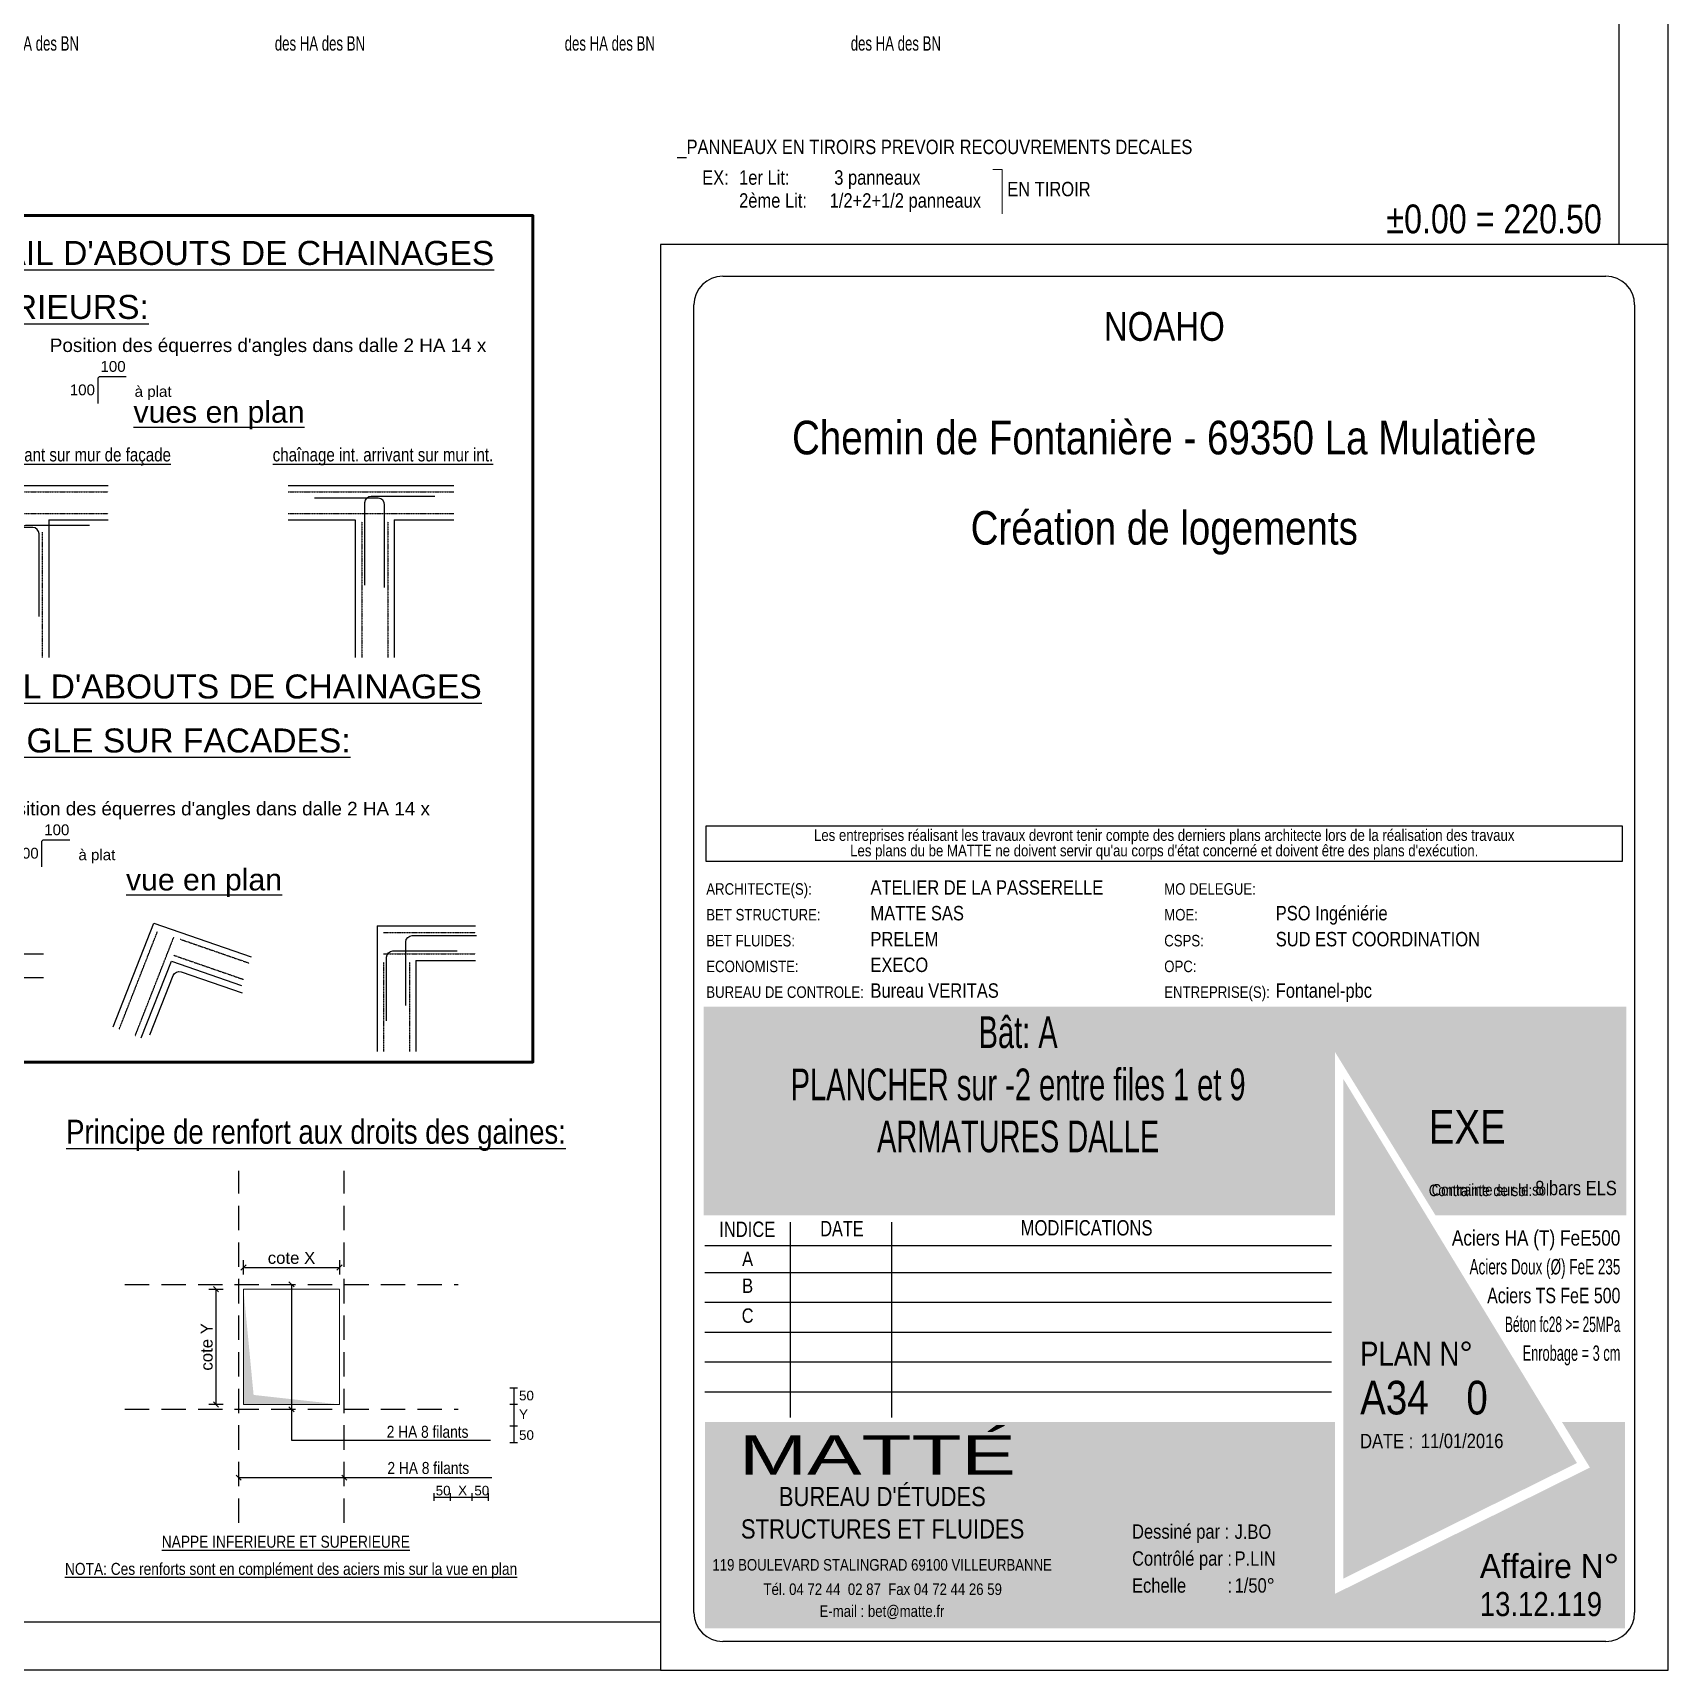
# Model space of a CAD drawing. Header units: millimetres. Extents: x 10483 to 17848, y -43633 to -39433.
# Drawn here: x 16144 to 17848, y -43633 to -41928 of the extents above; entities that cross this region are included whole.
import ezdxf
from ezdxf.enums import TextEntityAlignment as Align

# ---------------------------------------------------------------- set-up
doc = ezdxf.new("R2010")
doc.units = ezdxf.units.MM
doc.linetypes.add('CACHE', pattern=[9.525, 6.35, -3.175])
for name, color, linetype in [('01-Cad  2', 1, 'Continuous'), ('01-cartouche', 7, 'Continuous'), ('01-cartouche-cage A', 7, 'Continuous'), ('01_arm', 50, 'Continuous'), ('01_ARM_INF', 2, 'Continuous'), ('01_ARMA_INF', 50, 'Continuous'), ('01_texte', 230, 'Continuous'), ('_CAD_2_', 2, 'Continuous')]:
    doc.layers.add(name, color=color, linetype=linetype)
for name, color, linetype, lineweight in [('01_coupés', 2, 'Continuous', 50), ('01_hachures', 10, 'Continuous', 5), ('01_résv', 32, 'Continuous', 9)]:
    doc.layers.add(name, color=color, linetype=linetype, lineweight=lineweight)
doc.styles.add('cartouche', font='ARIALN.TTF', dxfattribs={"width": 0.01})
doc.styles.add('MATTE_TXT', font='arial.ttf')
doc.styles.add('NARROW', font='ARIALN.TTF')
doc.styles.add('PATIO', font='ARIALN.TTF')
doc.styles.add('stylemattecart', font='ARIALN.TTF')
doc.dimstyles.new('cot50-oblique', dxfattribs={"dimtxt": 12.5, "dimasz": 1, "dimexe": 7.5, "dimexo": 5, "dimgap": 3.5, "dimtad": 1, "dimdec": 1, "dimrnd": 0.5, "dimtxsty": 'MATTE_TXT', "dimblk": 'cote-bar-oblique', "dimcen": 2.5, "dimse1": 1, "dimse2": 1, "dimclrd": 6, "dimclre": 9, "dimclrt": 256, "dimazin": 0, "dimtfac": 1, "dimtdec": 1, "dimtix": 1, "dimtmove": 2, "dimatfit": 3, "dimldrblk": 'NONE', "dimfxl": 1, "dimarcsym": 0})

# ---------------------------------------------------------------- blocks, each defined once
blk = doc.blocks.new('cartstruc')
at = {"layer": '01-cartouche-cage A', "linetype": 'Continuous'}
h = blk.add_hatch(color=9, dxfattribs=at)
h.dxf.hatch_style = 2
h.paths.add_polyline_path([(-43.6, 691.3), (-1004.8, 691.3), (-1004.8, 473.8), (-347.3, 473.8), (-347.3, 644.1), (-242.5, 473.8), (-43.6, 473.8)])
h.paths.add_polyline_path([(-951, 670.1), (-407.9, 670.1), (-407.9, 498.5), (-951, 498.5)], flags=24)
h.paths.add_polyline_path([(-223.9, 590.8), (-105, 590.8), (-105, 608.8), (-223.9, 608.8)], flags=24)
h.paths.add_polyline_path([(-224.7, 609.7), (-105.7, 609.7), (-105.7, 627.7), (-224.7, 627.7)], flags=24)
h.paths.add_polyline_path([(-226.3, 624.9), (-64.8, 624.9), (-64.8, 652.4), (-226.3, 652.4)], flags=24)
h.paths.add_polyline_path([(-226.3, 646.9), (-85, 646.9), (-85, 674.3), (-226.3, 674.3)], flags=24)
h = blk.add_hatch(color=1, dxfattribs=at)
h.dxf.hatch_style = 2
h.paths.add_polyline_path([(-338.4, 615.7), (-338.4, 95.5), (-95.1, 215.8)])
h.paths.add_polyline_path([(-318.9, 264.4), (-190.8, 265.4), (-191.1, 303.5), (-319.2, 302.5)], flags=24)
h.paths.add_polyline_path([(-326.5, 202.5), (-70.2, 203.9), (-70.5, 265.1), (-326.9, 263.8)], flags=9)
h = blk.add_hatch(color=8, dxfattribs=at)
h.dxf.hatch_style = 2
h.paths.add_polyline_path([(-45, 258.5), (-110.7, 258.5), (-81.6, 211.1), (-347.1, 79.6), (-347.1, 258.5), (-1003.4, 258.5), (-1003.4, 43.7), (-45, 43.7)])
h.paths.add_polyline_path([(-202.1, 89.1), (-60, 89.1), (-60, 127.9), (-202.1, 127.9)], flags=24)
h.paths.add_polyline_path([(-999.3, 201), (-637.8, 201), (-637.8, 47), (-999.3, 47)], flags=24)
h.paths.add_polyline_path([(-978.3, 193.3), (-435, 193.3), (-435, 254.8), (-978.3, 254.8)], flags=24)
h.paths.add_polyline_path([(-559.9, 135.5), (-504.8, 135.5), (-504.8, 166.4), (-559.9, 166.4)], flags=24)
h.paths.add_polyline_path([(-203.2, 50.3), (-56.6, 50.3), (-56.6, 88.6), (-203.2, 88.6)], flags=24)
h.paths.add_polyline_path([(-457.1, 55), (-402.4, 55), (-402.4, 85.9), (-457.1, 85.9)], flags=24)
h.paths.add_polyline_path([(-458.8, 92.7), (-404.1, 92.7), (-404.1, 123.6), (-458.8, 123.6)], flags=24)
h.paths.add_polyline_path([(-557.8, 55.3), (-498.9, 55.3), (-498.9, 86.2), (-557.8, 86.2)], flags=24)
h.paths.add_polyline_path([(-550.6, 93.7), (-498.3, 93.7), (-498.3, 124.6), (-550.6, 124.6)], flags=24)
h.paths.add_polyline_path([(-459.9, 172.5), (-408.3, 172.5), (-408.3, 203.4), (-459.9, 203.4)], flags=24)
h.paths.add_polyline_path([(-547.6, 175), (-500.7, 175), (-500.7, 205.9), (-547.6, 205.9)], flags=24)
h.paths.add_polyline_path([(-562.3, 213.8), (-499.3, 213.8), (-499.3, 244.7), (-562.3, 244.7)], flags=8)
h.paths.add_polyline_path([(-458.6, 213), (-411.3, 213), (-411.3, 243.9), (-458.6, 243.9)], flags=24)
h.paths.add_polyline_path([(-457.7, 133.4), (-405.4, 133.4), (-405.4, 164.4), (-457.7, 164.4)], flags=24)
for p, q in [((0, 1485), (-1050, 1485)), ((-1050, 1485), (-1050, 0)), ((0, 0), (0, 1485)), ((-1050, 0), (0, 0))]:
    blk.add_line(p, q, dxfattribs=at)
at = {"layer": '01-cartouche-cage A', "color": 7, "linetype": 'Continuous'}
for p, q in [((-985, 1452), (-65, 1452)), ((-1015, 60), (-1015, 1422)), ((-35, 1422), (-35, 292.1)), ((-35, 292.1), (-35, 60)), ((-65, 30), (-985, 30))]:
    blk.add_line(p, q, dxfattribs=at)
at = {"layer": '01-cartouche-cage A', "color": 7}
for p, q in [((-1002.2, 879.3), (-48.1, 879.3)), ((-1002.2, 842.3), (-1002.2, 879.3)), ((-48.1, 879.3), (-48.1, 842.3)), ((-48.1, 842.3), (-1002.2, 842.3))]:
    blk.add_line(p, q, dxfattribs=at)
at = {"layer": '01-cartouche-cage A', "color": 8}
for p, q in [((-914.7, 466.6), (-914.7, 263.2)), ((-809.1, 466.6), (-809.1, 263.2)), ((-1003.6, 442.3), (-351, 442.3)), ((-1003.6, 414.4), (-351, 414.4)), ((-1003.6, 383.3), (-351, 383.3)), ((-1003.6, 352.2), (-351, 352.2)), ((-1003.6, 321.1), (-351, 321.1)), ((-1003.6, 290), (-351, 290))]:
    blk.add_line(p, q, dxfattribs=at)
at = {"layer": '01-cartouche-cage A', "color": 7, "linetype": 'Continuous'}
for centre, start, end in [((-985, 1422), 90, 180), ((-65, 1422), 0, 90), ((-985, 60), 180, 270), ((-65, 60), 270, 0)]:
    blk.add_arc(centre, 30, start, end, dxfattribs=at)
at = {"layer": '01-cartouche-cage A', "color": 7, "style": 'stylemattecart'}
for s, p in [('Les entreprises réalisant les travaux devront tenir compte des derniers plans architecte lors de la réalisation des travaux', (-525.1, 869.8)), ("Les plans du be MATTE ne doivent servir qu'au corps d'état concerné et doivent être des plans d'exécution.", (-525.1, 853.7))]:
    blk.add_text(s, height=12, dxfattribs=at).set_placement(p, align=Align.MIDDLE_CENTER)
at = {"layer": '01-cartouche-cage A', "color": 8, "style": 'cartouche'}
for s, p in [('ARCHITECTE(S):', (-1002.2, 807.7)), ('MO DELEGUE:', (-525.1, 807.7)), ('BET STRUCTURE:', (-1002.2, 780.9)), ('MOE:', (-525.1, 780.9)), ('BET FLUIDES:', (-1002.2, 753.9)), ('CSPS:', (-525.1, 753.9)), ('ECONOMISTE:', (-1002.2, 727.1)), ('OPC:', (-525.1, 727.1)), ('BUREAU DE CONTROLE:', (-1002.2, 700.3)), ('ENTREPRISE(S):', (-525.1, 700.3))]:
    blk.add_text(s, height=12, dxfattribs=at).set_placement(p)
at = {"layer": '01-cartouche-cage A', "color": 7, "style": 'stylemattecart'}
for s, height, p in [('Contrainte de sol:', 12, (-249.5, 493.8)), ('Contrainte sur le sol:', 12, (-246.5, 494.4)), ('Dessiné par :', 15, (-558.6, 137)), ('Contrôlé par :', 15, (-558.6, 108.9)), ('119 BOULEVARD STALINGRAD 69100 VILLEURBANNE', 12, (-995.8, 103.8)), ('Tél. 04 72 44  02 87  Fax 04 72 44 26 59', 12, (-942.6, 78.4)), ('Echelle         :', 15, (-558.6, 80.8)), ('E-mail : bet@matte.fr', 12, (-884.2, 55.6))]:
    blk.add_text(s, height=height, dxfattribs=at).set_placement(p)
for s, height, width, p, p2 in [('INDICE', 16, 0.941138, (-988.7, 451.3), (-930.3, 451.3)), ('DATE', 16, 0.922192, (-883.4, 452), (-838.3, 452)), ('MODIFICATIONS', 16, 0.943218, (-674.7, 452.8), (-537.3, 452.8)), ('Aciers HA (T) FeE500', 16, 0.978863, (-225.4, 442.3), (-49.9, 442.3)), ('Aciers Doux (Ø) FeE 235', 16, 0.76709, (-207, 412.3), (-49.9, 412.3)), ('Aciers TS FeE 500', 16, 0.901377, (-188.6, 382.3), (-49.9, 382.3)), ('Béton fc28 >= 25MPa', 16, 0.678142, (-170.1, 352.3), (-49.9, 352.3)), ('Enrobage = 3 cm', 16, 0.726904, (-151.7, 322.3), (-49.9, 322.3)), ('Affaire N°', 25, 1.15762, (-196.3, 96), (-51.1, 96))]:
    blk.add_text(s, height=height, dxfattribs=dict(at, width=width)).set_placement(p, p2, align=Align.FIT)
at = {"layer": '01-cartouche-cage A', "color": 255, "style": 'stylemattecart'}
for s, height, p in [('PLAN N°', 25, (-321, 317.2)), ('DATE :', 15, (-321, 231.2)), ("BUREAU D'ÉTUDES", 20, (-926.6, 170.9)), ('STRUCTURES ET FLUIDES', 20, (-966.1, 137.2))]:
    blk.add_text(s, height=height, dxfattribs=at).set_placement(p)
at = {"layer": '01-cartouche-cage A', "color": 255, "style": 'stylemattecart', "width": 1.812358}
blk.add_text('MATTÉ', height=41, dxfattribs=at).set_placement((-968, 203.6), (-679.6, 203.6), align=Align.FIT)
at = {"layer": '01-cartouche-cage A', "color": 7, "style": 'stylemattecart'}
for tag, height, p in [('NOMCLIENT', 30, (-525, 1399.6)), ('ADRESSE1CLIENT', 25, (-525, 1326.7)), ('ADRESSE2CLIENT', 25, (-525, 1283.9)), ('NOMAFFAIRE1', 45, (-525.1, 1189.8)), ('NOMAFFAIRE2', 45, (-525.1, 1110.4)), ('NOMAFFAIRE3', 45, (-525.1, 1031.7)), ('ADRESSE1AFFAIRE', 20, (-525.1, 943.3)), ('ADRESSE2AFFAIRE', 20, (-525.1, 909.2)), ('INDICE-A', 15, (-959.1, 428.4)), ('DATE-A', 15, (-861.9, 428.4)), ('INDICE-B', 15, (-959.1, 400.5)), ('DATE-B', 15, (-861.9, 400.5)), ('INDICE-C', 15, (-959.1, 369.4)), ('DATE-C', 15, (-861.9, 369.4)), ('INDICE-D', 15, (-959.1, 338.3)), ('DATE-D', 15, (-861.9, 338.3)), ('INDICE-E', 15, (-959.1, 307.2)), ('DATE-E', 15, (-861.9, 307.2)), ('INDICE-F', 15, (-959.1, 276.1)), ('DATE-F', 15, (-861.9, 276.1))]:
    blk.add_attdef(tag, text='', height=height, dxfattribs=at).set_placement(p, align=Align.MIDDLE_CENTER)
for tag, height, p in [('NOMARCHI', 15, (-831.1, 803.3)), ('MODEL', 15, (-408.9, 803.3)), ('BETSTRUCTURE', 15, (-831.1, 776.5)), ('MOE', 15, (-408.9, 776.5)), ('BETFLUIDES', 15, (-831.1, 749.5)), ('CSPS', 15, (-408.9, 749.5)), ('ECONOMISTE', 15, (-831.1, 722.7)), ('OPC', 15, (-408.9, 722.7)), ('BDC', 15, (-831.1, 695.9)), ('NOMENTREPRISE', 15, (-408.9, 695.9)), ('NUMBAT', 27, (-249.5, 614.7)), ('PHASE', 35, (-249.5, 537.9)), ('CONT-SOL', 12, (-138.6, 490.2)), ('NOMDESS', 15, (-451.8, 132.3)), ('NOMING', 15, (-451.8, 104.3)), ('ECH', 15, (-451.8, 76.3)), ('NUMAFF', 25, (-196.3, 48.9))]:
    blk.add_attdef(tag, text='', height=height, dxfattribs=at).set_placement(p, align=Align.BOTTOM_LEFT)
at = {"layer": '01-cartouche-cage A', "color": 7, "style": 'stylemattecart', "width": 0.8}
for tag, p in [('TITRTEPLAN1', (-677.3, 664.6)), ('TITRTEPLAN2', (-677.3, 610.2)), ('TITRTEPLAN3', (-677.3, 556)), ('TITRTEPLAN4', (-677.3, 501.4))]:
    blk.add_attdef(tag, text='', height=33, dxfattribs=at).set_placement(p, align=Align.MIDDLE_CENTER)
at = {"layer": '01-cartouche-cage A', "color": 7, "style": 'stylemattecart'}
for tag, p in [('MODIF-A', (-802.6, 428.4)), ('MODIF-B', (-802.6, 400.5)), ('MODIF-C', (-802.6, 369.4)), ('MODIF-D', (-802.6, 338.3)), ('MODIF-E', (-802.6, 307.2)), ('MODIF-F', (-802.6, 276.1))]:
    blk.add_attdef(tag, text='', height=15, dxfattribs=at).set_placement(p, align=Align.MIDDLE_LEFT)
at = {"layer": '01-cartouche-cage A', "color": 255, "style": 'stylemattecart'}
for tag, height, p in [('N°P', 35, (-321, 256)), ('IP', 35, (-210.3, 256)), ('DATEPLAN', 15, (-257.7, 226.8))]:
    blk.add_attdef(tag, text='', height=height, dxfattribs=at).set_placement(p, align=Align.BOTTOM_LEFT)
blk = doc.blocks.new('cote-bar-oblique')
at = {"color": 40, "linetype": 'Continuous'}
blk.add_line((-2.7, -2.7), (2.7, 2.7), dxfattribs=at)
at = {"linetype": 'Continuous'}
blk.add_line((0, 7.5), (0, -7.5), dxfattribs=at)
blk = doc.blocks.new('*D5447')
at = {"layer": '01_ARM_INF', "color": 6, "lineweight": -2, "transparency": 16777216}
blk.add_line((16335.4, -43355.5), (16335.4, -43237.5), dxfattribs=at)
at = {"layer": 'Defpoints', "color": 0, "transparency": 16777216}
for p in [(16335.4, -43236.5), (16364, -43236.5), (16364, -43356.5)]:
    blk.add_point(p, dxfattribs=at)
at = {"layer": '01_ARM_INF', "color": 6, "lineweight": -2, "transparency": 16777216}
for p, rotation in [((16335.4, -43236.5), 90), ((16335.4, -43356.5), 270)]:
    blk.add_blockref('cote-bar-oblique', p, dxfattribs=dict(at, rotation=rotation))
at = {"layer": '01_ARM_INF', "transparency": 16777216, "insert": (16325.6, -43296.5), "char_height": 12.5, "attachment_point": 5, "rotation": 90, "style": 'MATTE_TXT'}
blk.add_mtext('cote Y', dxfattribs=at)
blk = doc.blocks.new('_None')
blk = doc.blocks.new('*D5448')
at = {"layer": '01_ARM_INF', "color": 6, "lineweight": -2, "transparency": 16777216}
blk.add_line((16365, -43213.8), (16463, -43213.8), dxfattribs=at)
at = {"layer": 'Defpoints', "color": 0, "transparency": 16777216}
for p in [(16464, -43213.8), (16364, -43236.5), (16464, -43236.5)]:
    blk.add_point(p, dxfattribs=at)
at = {"layer": '01_ARM_INF', "color": 6, "lineweight": -2, "transparency": 16777216, "rotation": 180}
blk.add_blockref('cote-bar-oblique', (16364, -43213.8), dxfattribs=at)
at = {"layer": '01_ARM_INF', "color": 6, "lineweight": -2, "transparency": 16777216}
blk.add_blockref('cote-bar-oblique', (16464, -43213.8), dxfattribs=at)
at = {"layer": '01_ARM_INF', "transparency": 16777216, "insert": (16414, -43203.9), "char_height": 12.5, "attachment_point": 5, "style": 'MATTE_TXT'}
blk.add_mtext('cote X', dxfattribs=at)

msp = doc.modelspace()

# ---------------------------------------------------------------- linework, layer by layer
at = {"layer": '01-Cad  2'}
for p, q in [((17848.3, -42148.32), (17848.3, -39433.32)), ((17797.3, -42148.32), (17797.3, -39483.32)), ((16798.3, -43583.32, 0.01), (10533.45, -43583.32, -0.3)), ((16798.3, -43633.32, 0.01), (10483.45, -43633.32, -0.3))]:
    msp.add_line(p, q, dxfattribs=at)
at = {"layer": '01_arm', "linetype": 'CACHE', "ltscale": 4}
for p, q in [((16358.99, -43479.82, -0.05), (16358.99, -43113.17, -0.05)), ((16468.99, -43479.82, -0.05), (16468.99, -43113.17, -0.05)), ((16240.4, -43231.49, -0.05), (16587.57, -43231.49, -0.05)), ((16240.4, -43361.49, -0.05), (16587.57, -43361.49, -0.05))]:
    msp.add_line(p, q, dxfattribs=at)
at = {"layer": '01_arm', "elevation": -0.05}
for points in [[(16510.88, -42505.67), (16510.88, -42419.48, 0.4026423), (16504.39, -42412.74), (16438.12, -42412.74)], [(16490.54, -42503.34), (16490.54, -42417.15, -0.4026423), (16497.02, -42410.41), (16563.29, -42410.41)], [(16151.05, -42535.96), (16151.05, -42449.77, 0.4026423), (16144.57, -42443.03), (16078.29, -42443.03)], [(16130.71, -42533.63), (16130.71, -42447.45, -0.4026423), (16137.2, -42440.7), (16203.47, -42440.7)], [(16533.03, -42940.83), (16533.03, -42874.6, -0.4026423), (16539.77, -42868.12), (16606.8, -42868.12)], [(16512.97, -42956.87), (16512.97, -42890.63, -0.4026423), (16519.72, -42884.15), (16586.74, -42884.15)], [(16266.55, -42971.49), (16290.73, -42909.77, -0.4026423), (16299.22, -42905.86), (16362.55, -42927.81)]]:
    msp.add_lwpolyline(points, format="xyb", dxfattribs=at)
at = {"layer": '01_ARMA_INF', "linetype": 'Continuous', "lineweight": 0}
for p, q in [((17144.71, -42070.19), (17154.41, -42070.19)), ((17154.41, -42070.19), (17154.41, -42116.33))]:
    msp.add_line(p, q, dxfattribs=at)
at = {"layer": '01_coupés', "elevation": -0.05}
msp.add_lwpolyline([(15988.85, -42118.32), (16665.47, -42118.32), (16665.47, -42999.97), (15988.85, -42999.97)], close=True, dxfattribs=at)
at = {"layer": '01_hachures'}
msp.add_solid([(16463.99, -43356.49, -0.05), (16363.99, -43356.49, -0.05), (16374.51, -43346.58, -0.05), (16363.99, -43236.49, -0.05)], dxfattribs=at)
at = {"layer": '01_résv', "elevation": -0.05, "flags": 128}
msp.add_lwpolyline([(16363.99, -43236.49), (16463.99, -43236.49), (16463.99, -43356.49), (16363.99, -43356.49)], close=True, dxfattribs=at)
at = {"layer": '01_texte'}
for p, q in [((16050.57, -42399.27, -0.05), (16223.17, -42399.27, -0.05)), ((16410.39, -42399.27, -0.05), (16582.99, -42399.27, -0.05)), ((16161.13, -42435.27, -0.05), (16223.17, -42435.27, -0.05)), ((16161.13, -42435.27, -0.05), (16161.13, -42578.68, -0.05)), ((16410.39, -42435.27, -0.05), (16480.46, -42435.27, -0.05)), ((16480.46, -42435.27, -0.05), (16480.46, -42578.68, -0.05)), ((16520.96, -42435.27, -0.05), (16582.99, -42435.27, -0.05)), ((16520.96, -42435.27, -0.05), (16520.96, -42578.68, -0.05)), ((16228.23, -42963.26, -0.05), (16270.54, -42855.25, -0.05)), ((16270.54, -42855.25, -0.05), (16372.08, -42890.39, -0.05)), ((16503.2, -42858.02, -0.05), (16605.74, -42858.02, -0.05)), ((16503.2, -42858.02, -0.05), (16503.2, -42988.76, -0.05)), ((16074.68, -42887.27, -0.05), (16155.52, -42887.27, -0.05)), ((16257.56, -42974.75, -0.05), (16288.83, -42894.91, -0.05)), ((16288.83, -42894.91, -0.05), (16361.78, -42920.15, -0.05)), ((16543.7, -42894.02, -0.05), (16605.74, -42894.02, -0.05)), ((16543.7, -42894.02, -0.05), (16543.7, -42988.76, -0.05)), ((16074.68, -42911.88, -0.05), (16155.52, -42911.88, -0.05)), ((16416.61, -43234.12, -0.05), (16411.36, -43228.87, -0.05)), ((16413.99, -43231.49, -0.05), (16413.99, -43393.63, -0.05)), ((16416.61, -43364.12, -0.05), (16411.36, -43358.87, -0.05)), ((16413.99, -43393.63, -0.05), (16621.43, -43393.63, -0.05)), ((16361.61, -43435.32, -0.05), (16356.36, -43430.07, -0.05)), ((16358.99, -43432.69, -0.05), (16622.67, -43432.69, -0.05)), ((16471.61, -43435.32, -0.05), (16466.36, -43430.07, -0.05))]:
    msp.add_line(p, q, dxfattribs=at)
at = {"layer": '01_texte', "linetype": 'CACHE', "ltscale": 0.03}
for p, q in [((16050.57, -42406.02, -0.05), (16223.17, -42406.02, -0.05)), ((16410.39, -42406.02, -0.05), (16582.99, -42406.02, -0.05)), ((16050.57, -42428.52, -0.05), (16223.17, -42428.52, -0.05)), ((16410.39, -42428.52, -0.05), (16582.99, -42428.52, -0.05)), ((16154.38, -42448.1, -0.05), (16154.38, -42578.68, -0.05)), ((16487.21, -42437.11, -0.05), (16487.21, -42578.68, -0.05)), ((16514.21, -42437.11, -0.05), (16514.21, -42578.68, -0.05)), ((16234.52, -42965.72, -0.05), (16274.46, -42863.75, -0.05)), ((16251.28, -42972.29, -0.05), (16291.48, -42869.64, -0.05)), ((16297.87, -42871.85, -0.05), (16369.87, -42896.76, -0.05)), ((16509.95, -42864.77, -0.05), (16605.74, -42864.77, -0.05)), ((16291.3, -42888.62, -0.05), (16363.99, -42913.78, -0.05)), ((16509.95, -42887.27, -0.05), (16605.74, -42887.27, -0.05)), ((16509.95, -42895.86, -0.05), (16509.95, -42988.76, -0.05)), ((16536.95, -42895.86, -0.05), (16536.95, -42988.76, -0.05))]:
    msp.add_line(p, q, dxfattribs=at)
at = {"layer": '01_texte', "color": 6}
for p, q in [((16641.51, -43339.13, -0.05), (16649.42, -43339.13, -0.05)), ((16645.46, -43339.13, -0.05), (16645.46, -43396.02, -0.05)), ((16641.51, -43356.3, -0.05), (16649.42, -43356.3, -0.05)), ((16641.51, -43378.85, -0.05), (16649.42, -43378.85, -0.05)), ((16641.51, -43396.02, -0.05), (16649.42, -43396.02, -0.05)), ((16562.46, -43456.93, -0.05), (16562.46, -43449.03, -0.05)), ((16562.46, -43452.98, -0.05), (16619.35, -43452.98, -0.05)), ((16579.63, -43456.93, -0.05), (16579.63, -43449.03, -0.05)), ((16602.18, -43456.93, -0.05), (16602.18, -43449.03, -0.05)), ((16619.35, -43456.93, -0.05), (16619.35, -43449.03, -0.05))]:
    msp.add_line(p, q, dxfattribs=at)
at = {"layer": '01_texte', "elevation": -0.05}
for points in [[(16241.78, -42286.19), (16214.38, -42286.19, 0.4142136), (16212.13, -42288.44), (16212.13, -42313.99)], [(16183.17, -42768.76), (16155.77, -42768.76, 0.4142136), (16153.52, -42771.01), (16153.52, -42796.56)]]:
    msp.add_lwpolyline(points, format="xyb", dxfattribs=at)

# ---------------------------------------------------------------- block references
at = {"layer": '01-cartouche'}
ref = msp.add_blockref('cartstruc', (17848.3, -43633.32), dxfattribs=at)
ref.add_attrib('NOMCLIENT', 'NOAHO', dxfattribs={"color": 7, "height": 30, "style": 'stylemattecart'}).set_placement((17323.29, -42233.71), align=Align.MIDDLE_CENTER)
ref.add_attrib('ADRESSE2CLIENT', 'Chemin de Fontanière - 69350 La Mulatière', dxfattribs={"layer": '01-cartouche-cage A', "color": 7, "height": 35, "style": 'stylemattecart'}).set_placement((17323.27, -42349.46), align=Align.MIDDLE_CENTER)
ref.add_attrib('NOMAFFAIRE1', 'Création de logements', dxfattribs={"layer": '01-cartouche-cage A', "color": 7, "height": 35, "style": 'stylemattecart'}).set_placement((17323.25, -42443.48), align=Align.MIDDLE_CENTER)
ref.add_attrib('NOMARCHI', 'ATELIER DE LA PASSERELLE', dxfattribs={"layer": '01-cartouche-cage A', "color": 7, "height": 15, "style": 'stylemattecart'}).set_placement((17017.17, -42830.02), align=Align.BOTTOM_LEFT)
ref.add_attrib('BETSTRUCTURE', 'MATTE SAS', dxfattribs={"layer": '01-cartouche-cage A', "color": 7, "height": 15, "style": 'stylemattecart'}).set_placement((17017.17, -42856.79), align=Align.BOTTOM_LEFT)
ref.add_attrib('BETFLUIDES', 'PRELEM', dxfattribs={"layer": '01-cartouche-cage A', "color": 7, "height": 15, "style": 'stylemattecart'}).set_placement((17017.17, -42883.85), align=Align.BOTTOM_LEFT)
ref.add_attrib('ECONOMISTE', 'EXECO', dxfattribs={"layer": '01-cartouche-cage A', "color": 7, "height": 15, "style": 'stylemattecart'}).set_placement((17017.17, -42910.62), align=Align.BOTTOM_LEFT)
ref.add_attrib('BDC', 'Bureau VERITAS', dxfattribs={"layer": '01-cartouche-cage A', "color": 7, "height": 15, "style": 'stylemattecart'}).set_placement((17017.17, -42937.39), align=Align.BOTTOM_LEFT)
ref.add_attrib('MOE', 'PSO Ingéniérie', dxfattribs={"layer": '01-cartouche-cage A', "color": 7, "height": 15, "style": 'stylemattecart'}).set_placement((17439.37, -42856.79), align=Align.BOTTOM_LEFT)
ref.add_attrib('CSPS', 'SUD EST COORDINATION', dxfattribs={"layer": '01-cartouche-cage A', "color": 7, "height": 15, "style": 'stylemattecart'}).set_placement((17439.37, -42883.85), align=Align.BOTTOM_LEFT)
ref.add_attrib('NOMENTREPRISE', 'Fontanel-pbc', dxfattribs={"layer": '01-cartouche-cage A', "color": 7, "height": 15, "style": 'stylemattecart'}).set_placement((17439.37, -42937.39), align=Align.BOTTOM_LEFT)
ref.add_attrib('TITRTEPLAN1', 'Bât: A', dxfattribs={"layer": '01-cartouche-cage A', "color": 7, "height": 33, "style": 'stylemattecart', "width": 0.8}).set_placement((17171.02, -42968.77), align=Align.MIDDLE_CENTER)
ref.add_attrib('TITRTEPLAN2', 'PLANCHER sur -2 entre files 1 et 9', dxfattribs={"layer": '01-cartouche-cage A', "color": 7, "height": 33, "style": 'stylemattecart', "width": 0.8}).set_placement((17171.02, -43023.16), align=Align.MIDDLE_CENTER)
ref.add_attrib('TITRTEPLAN3', 'ARMATURES DALLE', dxfattribs={"layer": '01-cartouche-cage A', "color": 7, "height": 33, "style": 'stylemattecart', "width": 0.8}).set_placement((17171.02, -43077.32), align=Align.MIDDLE_CENTER)
ref.add_attrib('PHASE', 'EXE', dxfattribs={"layer": '01-cartouche-cage A', "color": 7, "height": 35, "style": 'stylemattecart'}).set_placement((17598.77, -43095.39), align=Align.BOTTOM_LEFT)
ref.add_attrib('CONT-SOL', '8 bars ELS', dxfattribs={"layer": '01-cartouche-cage A', "color": 7, "height": 15, "style": 'stylemattecart'}).set_placement((17709.69, -43143.09), align=Align.BOTTOM_LEFT)
ref.add_attrib('INDICE-A', 'A', dxfattribs={"layer": '01-cartouche-cage A', "color": 7, "height": 15, "style": 'stylemattecart'}).set_placement((16889.18, -43204.96), align=Align.MIDDLE_CENTER)
ref.add_attrib('INDICE-B', 'B', dxfattribs={"layer": '01-cartouche-cage A', "color": 7, "height": 15, "style": 'stylemattecart'}).set_placement((16889.18, -43232.84), align=Align.MIDDLE_CENTER)
ref.add_attrib('INDICE-C', 'C', dxfattribs={"layer": '01-cartouche-cage A', "color": 7, "height": 15, "style": 'stylemattecart'}).set_placement((16889.18, -43263.95), align=Align.MIDDLE_CENTER)
ref.add_attrib('N°P', 'A34', dxfattribs={"layer": '01-cartouche-cage A', "color": 255, "height": 35, "style": 'stylemattecart'}).set_placement((17527.34, -43377.37), align=Align.BOTTOM_LEFT)
ref.add_attrib('IP', '0', dxfattribs={"layer": '01-cartouche-cage A', "color": 255, "height": 35, "style": 'stylemattecart'}).set_placement((17637.97, -43377.37), align=Align.BOTTOM_LEFT)
ref.add_attrib('DATEPLAN', '11/01/2016', dxfattribs={"layer": '01-cartouche-cage A', "color": 255, "height": 15, "style": 'stylemattecart'}).set_placement((17590.58, -43406.49), align=Align.BOTTOM_LEFT)
ref.add_attrib('NOMDESS', 'J.BO', dxfattribs={"layer": '01-cartouche-cage A', "color": 7, "height": 15, "style": 'stylemattecart'}).set_placement((17396.51, -43501.02), align=Align.BOTTOM_LEFT)
ref.add_attrib('NOMING', 'P.LIN', dxfattribs={"layer": '01-cartouche-cage A', "color": 7, "height": 15, "style": 'stylemattecart'}).set_placement((17396.51, -43529.06), align=Align.BOTTOM_LEFT)
ref.add_attrib('ECH', '1/50° ', dxfattribs={"layer": '01-cartouche-cage A', "color": 7, "height": 15, "style": 'stylemattecart'}).set_placement((17396.51, -43556.98), align=Align.BOTTOM_LEFT)
ref.add_attrib('NUMAFF', '13.12.119', dxfattribs={"layer": '01-cartouche-cage A', "color": 7, "height": 25, "style": 'stylemattecart'}).set_placement((17651.98, -43584.41), align=Align.BOTTOM_LEFT)

# ---------------------------------------------------------------- texts
at = {"layer": '01_texte', "ltscale": 5, "style": 'PATIO', "width": 0.8}
for p in [(16098.63, -41946.46), (16396.63, -41946.46), (16698.63, -41946.46), (16996.63, -41946.46)]:
    msp.add_text('des HA des BN', height=15, dxfattribs=at).set_placement(p)
at = {"layer": '01_texte', "style": 'MATTE_TXT', "width": 0.8}
msp.add_text('%%P0.00 = 220.50', height=30, dxfattribs=at).set_placement((17666.87, -42145.72), align=Align.BOTTOM_CENTER)
at = {"layer": '01_texte'}
for s, height, style, p in [("%%UDETAIL D'ABOUTS DE CHAINAGES", 25, 'MATTE_TXT', (16044.17, -42169.63, -0.05)), ('%%UINTERIEURS:', 25, 'MATTE_TXT', (16044.17, -42225.88, -0.05)), ('à plat', 11.25, 'MATTE_TXT', (16250.62, -42307.04, -0.05)), ('%%Uvues en plan', 22.5, 'MATTE_TXT', (16249.37, -42333.99, -0.05)), ("%%UDETAIL D'ABOUTS DE CHAINAGES", 25, 'MATTE_TXT', (16031.18, -42621.21, -0.05)), ('%%UEN ANGLE SUR FACADES:', 25, 'MATTE_TXT', (16031.18, -42677.46, -0.05)), ('à plat', 11.25, 'MATTE_TXT', (16192.01, -42789.62, -0.05)), ('%%uvue en plan', 22.5, 'MATTE_TXT', (16241.61, -42821.13, -0.05)), ('2 HA 8 filants ', 12.5, 'stylemattecart', (16513.19, -43391.21, -0.05)), ('2 HA 8 filants', 12.5, 'stylemattecart', (16513.94, -43428.9, -0.05)), ('%%UNAPPE INFERIEURE ET SUPERIEURE', 12.5, 'stylemattecart', (16278.84, -43505.68, -0.05)), ('%%UNOTA: Ces renforts sont en complément des aciers mis sur la vue en plan', 12.5, 'stylemattecart', (16177.97, -43533.99, -0.05))]:
    msp.add_text(s, height=height, dxfattribs=dict(at, style=style)).set_placement(p)
at = {"layer": '01_texte', "style": 'MATTE_TXT'}
for p in [(16228.08, -42281, -0.05), (16169.47, -42763.58, -0.05)]:
    msp.add_text('100', height=11.25, dxfattribs=at).set_placement(p, align=Align.CENTER)
for p in [(16209.25, -42305.4, -0.05), (16150.64, -42787.97, -0.05)]:
    msp.add_text('100', height=11.25, dxfattribs=at).set_placement(p, align=Align.RIGHT)
at = {"layer": '01_texte', "style": 'MATTE_TXT', "width": 0.8}
for s, p in [('%%Uchaînage int. arrivant sur mur de façade', (16010.64, -42374.3, -0.05)), ('%%Uchaînage int. arrivant sur mur int.', (16394.44, -42374.3, -0.05))]:
    msp.add_text(s, height=14.0625, dxfattribs=at).set_placement(p)
at = {"layer": '01_texte', "color": 6, "style": 'MATTE_TXT'}
for s, p in [('50', (16651.03, -43352.23, -0.05)), ('Y', (16651.03, -43371.64, -0.05)), ('50', (16651.03, -43393.35, -0.05)), ('50', (16564.21, -43451.21, -0.05)), ('X', (16587.61, -43451.01, -0.05)), ('50', (16604.46, -43451.21, -0.05))]:
    msp.add_text(s, height=10, dxfattribs=at).set_placement(p)
at = {"layer": '01_texte', "attachment_point": 1}
for s, insert, char_height, width, style in [("Position des équerres d'angles dans dalle 2 HA 14 x ", (16162.25, -42246.29, -0.05), 14.0625, 455.6598, 'MATTE_TXT'), ("Position des équerres d'angles dans dalle 2 HA 14 x ", (16103.51, -42728.87, -0.05), 14.0625, 444.6509, 'MATTE_TXT'), ('{\\LPrincipe de renfort aux droits des gaines:}', (16179.23, -43059.98, -0.05), 25, 531.7941, 'stylemattecart')]:
    msp.add_mtext(s, dxfattribs=dict(at, insert=insert, char_height=char_height, width=width, style=style))
at = {"layer": '_CAD_2_', "color": 2, "style": 'NARROW'}
for s, p in [('_PANNEAUX EN TIROIRS PREVOIR RECOUVREMENTS DECALES', (16816.04, -42046.71)), ('EX:', (16841.85, -42078.61)), ('1er Lit:', (16880.33, -42078.61)), (' 3 panneaux', (16974.65, -42078.61)), ('EN TIROIR', (17159.66, -42090.63)), ('2ème Lit:', (16880.33, -42102.54)), ('1/2+2+1/2 panneaux', (16974.65, -42102.54))]:
    msp.add_text(s, height=15, dxfattribs=at).set_placement(p, align=Align.MIDDLE_LEFT)

# ---------------------------------------------------------------- dimensions: what is measured, and where the dimension line sits
at = {"layer": '01_ARM_INF'}
dim = msp.add_linear_dim(base=(16463.99, -43213.79, -0.05), p1=(16363.99, -43236.49, -0.05), p2=(16463.99, -43236.49, -0.05), text='cote X', dimstyle='cot50-oblique', dxfattribs=at)
dim.commit()
dim.dimension.update_dxf_attribs({"geometry": '*D5448', "text_midpoint": (16413.99, -43203.94, -0.05)})
dim = msp.add_linear_dim(base=(16335.42, -43236.49, -0.05), p1=(16363.99, -43356.49, -0.05), p2=(16363.99, -43236.49, -0.05), angle=90, text='cote Y', dimstyle='cot50-oblique', dxfattribs=at)
dim.commit()
dim.dimension.update_dxf_attribs({"geometry": '*D5447', "text_midpoint": (16325.57, -43296.49, -0.05)})

doc.saveas('drawing.dxf')
